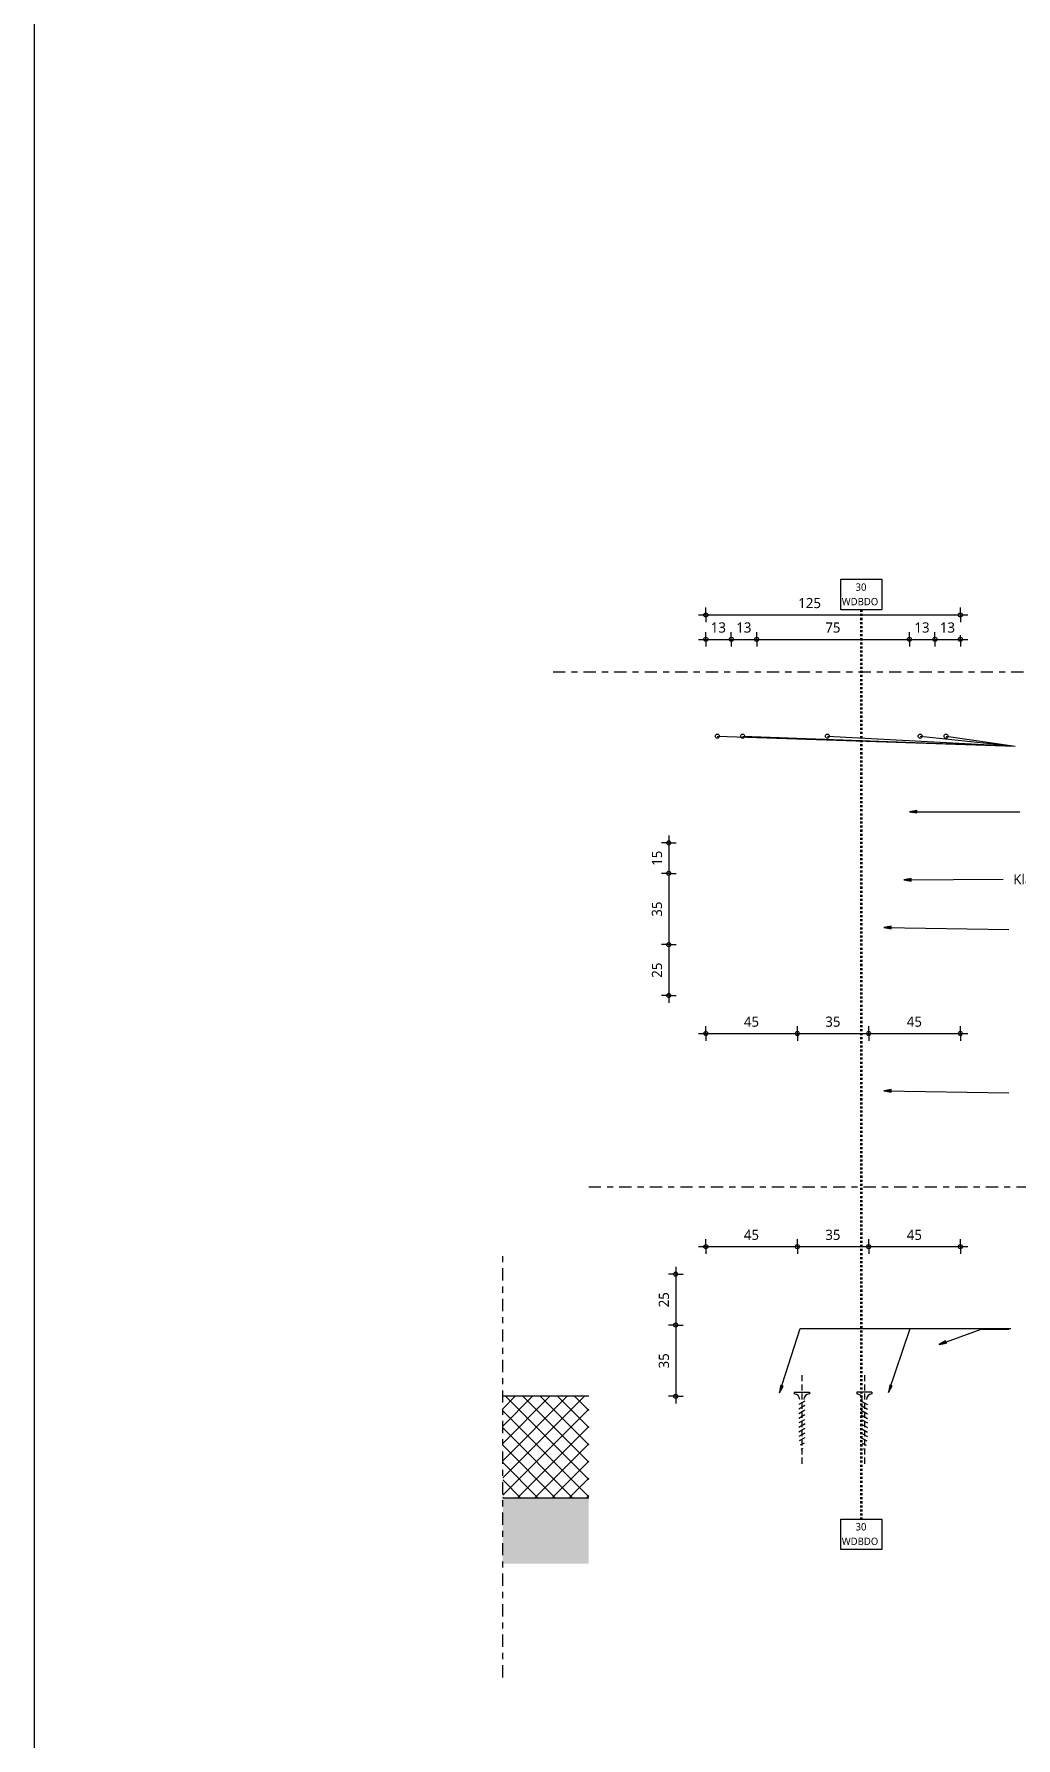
# Model space of a CAD drawing. Header units: millimetres. Extents: x 32900 to 38291, y -18988 to 4133.
# Drawn here: x 37280 to 37762, y -6173 to -5336 of the extents above; entities that cross this region are included whole.
import ezdxf

# ---------------------------------------------------------------- set-up
doc = ezdxf.new("R2010")
doc.units = ezdxf.units.MM
for name, pattern in [('MV_30_min', [2, 1, -1]), ('MV_center', [15, 6, -3, 3, -3]), ('MV_hidden_2', [4.5, 3, -1.5])]:
    doc.linetypes.add(name, pattern=pattern)
for name, color, linetype, lineweight in [('A-ANNO-DIMS', 211, 'Continuous', 13), ('A-ANNO-DIMS-2', 211, 'Continuous', 13), ('A-ANNO-NOTE', 131, 'Continuous', 18), ('A-DETL', 90, 'Continuous', 13), ('A-DETL-GENF', 92, 'Continuous', 18), ('A-DETL-IDEN', 3, 'Continuous', 18), ('A-DETL-THIN', 151, 'Continuous', 18), ('G-ANNO-TEXT', 231, 'Continuous', 13)]:
    doc.layers.add(name, color=color, linetype=linetype, lineweight=lineweight)
doc.styles.add('Segoe UI', font='segoeui.ttf', dxfattribs={"height": 5})
doc.styles.add('Segoe UI_2', font='segoeui.ttf', dxfattribs={"height": 3.6})
doc.dimstyles.new('2_5_mm_1', dxfattribs={"dimscale": 304.8, "dimtxt": 5.23682, "dimasz": 0.006562, "dimexe": 0.011811, "dimexo": 0.0625, "dimgap": 0.005906, "dimtad": 1, "dimdec": 0, "dimzin": 0, "dimdsep": 46, "dimtxsty": 'Segoe UI', "dimblk1": 'DOTBLANK', "dimblk2": 'DOTBLANK', "dimsah": 1, "dimcen": 0.09, "dimdle": 0.011811, "dimazin": 0, "dimtfac": 1, "dimtdec": 4, "dimtix": 1, "dimtmove": 2, "dimatfit": 3, "dimfxl": 0.011811, "dimfxlon": 1, "dimtvp": 1, "dimtfill": 1, "dimtolj": 1, "dimtzin": 0, "dimarcsym": 2})
doc.dimstyles.new('2_5_mm_3', dxfattribs={"dimscale": 304.8, "dimtxt": 5.23682, "dimasz": 0.006562, "dimexe": 0.011811, "dimexo": 0.0625, "dimgap": 0.005906, "dimtad": 1, "dimdec": 0, "dimzin": 0, "dimdsep": 46, "dimtxsty": 'Segoe UI', "dimblk1": 'DOTBLANK', "dimblk2": 'DOTBLANK', "dimsah": 1, "dimcen": 0.09, "dimdle": 0.011811, "dimazin": 0, "dimtfac": 1, "dimtdec": 4, "dimtix": 1, "dimtmove": 0, "dimatfit": 3, "dimfxl": 0.011811, "dimfxlon": 1, "dimtvp": 1, "dimtfill": 1, "dimtolj": 1, "dimtzin": 0, "dimarcsym": 2})

# ---------------------------------------------------------------- blocks, each defined once
blk = doc.blocks.new('NLRS_00_DI_maskeer - Type 1-4234924-Details ziekenhuis Utiliteitsgebouw')
at = {"layer": 'A-DETL-GENF', "linetype": 'MV_center'}
blk.add_line((110, 0), (-100, 0), dxfattribs=at)
blk = doc.blocks.new('NLRS_00_DI_maskeer - Type 1-4234902-Details ziekenhuis Utiliteitsgebouw')
at = {"layer": 'A-DETL-GENF', "linetype": 'MV_center'}
blk.add_line((-100, 0), (140, 0), dxfattribs=at)
blk = doc.blocks.new('NLRS_00_DI_maskeer - Type 1-4234891-Details ziekenhuis Utiliteitsgebouw')
at = {"layer": 'A-DETL-GENF', "linetype": 'MV_center'}
blk.add_line((-100, 0), (175, 0), dxfattribs=at)
blk = doc.blocks.new('DIMBLOCK744-Details ziekenhuis Utiliteitsgebouw')
at = {"layer": 'A-ANNO-DIMS-2'}
for p, q in [((37605.79, -5633.29), (37621.89, -5633.29)), ((37609.39, -5633.29), (37609.39, -5629.69)), ((37609.39, -5633.29), (37609.39, -5636.89)), ((37621.89, -5633.29), (37621.89, -5629.69)), ((37621.89, -5633.29), (37621.89, -5636.89))]:
    blk.add_line(p, q, dxfattribs=at)
for centre in [(37609.39, -5633.29), (37621.89, -5633.29)]:
    blk.add_circle(centre, 1, dxfattribs=at)
at = {"layer": 'A-ANNO-DIMS-2', "color": 0, "insert": (37611.83, -5624.96), "char_height": 5, "width": 9.1406, "attachment_point": 1, "line_spacing_factor": 1.142579, "style": 'Segoe UI', "bg_fill": 3, "box_fill_scale": 1.25, "bg_fill_color": 9, "bg_fill_true_color": 13158600, "bg_fill_transparency": 0}
blk.add_mtext('13', dxfattribs=at)
blk = doc.blocks.new('_DotBlank')
at = {"color": 0, "linetype": 'ByBlock', "lineweight": -2}
blk.add_line((-0.5, 0), (-1, 0), dxfattribs=at)
blk.add_circle((0, 0), 0.5, dxfattribs=at)
blk = doc.blocks.new('DIMBLOCK745-Details ziekenhuis Utiliteitsgebouw')
at = {"layer": 'A-ANNO-DIMS-2'}
for p, q in [((37621.89, -5633.29), (37621.89, -5629.69)), ((37621.89, -5633.29), (37634.39, -5633.29)), ((37621.89, -5633.29), (37621.89, -5636.89)), ((37634.39, -5633.29), (37634.39, -5629.69)), ((37634.39, -5633.29), (37634.39, -5636.89))]:
    blk.add_line(p, q, dxfattribs=at)
for centre in [(37621.89, -5633.29), (37634.39, -5633.29)]:
    blk.add_circle(centre, 1, dxfattribs=at)
at = {"layer": 'A-ANNO-DIMS-2', "color": 0, "insert": (37624.33, -5624.96), "char_height": 5, "width": 9.1406, "attachment_point": 1, "line_spacing_factor": 1.142579, "style": 'Segoe UI', "bg_fill": 3, "box_fill_scale": 1.25, "bg_fill_color": 9, "bg_fill_true_color": 13158600, "bg_fill_transparency": 0}
blk.add_mtext('13', dxfattribs=at)
blk = doc.blocks.new('DIMBLOCK746-Details ziekenhuis Utiliteitsgebouw')
at = {"layer": 'A-ANNO-DIMS-2'}
for p, q in [((37634.39, -5633.29), (37634.39, -5629.69)), ((37634.39, -5633.29), (37709.39, -5633.29)), ((37634.39, -5633.29), (37634.39, -5636.89)), ((37709.39, -5633.29), (37709.39, -5629.69)), ((37709.39, -5633.29), (37709.39, -5636.89))]:
    blk.add_line(p, q, dxfattribs=at)
for centre in [(37634.39, -5633.29), (37709.39, -5633.29)]:
    blk.add_circle(centre, 1, dxfattribs=at)
at = {"layer": 'A-ANNO-DIMS-2', "color": 0, "insert": (37668.08, -5624.96), "char_height": 5, "width": 9.1406, "attachment_point": 1, "line_spacing_factor": 1.142579, "style": 'Segoe UI', "bg_fill": 3, "box_fill_scale": 1.25, "bg_fill_color": 9, "bg_fill_true_color": 13158600, "bg_fill_transparency": 0}
blk.add_mtext('75', dxfattribs=at)
blk = doc.blocks.new('DIMBLOCK747-Details ziekenhuis Utiliteitsgebouw')
at = {"layer": 'A-ANNO-DIMS-2'}
for p, q in [((37709.39, -5633.29), (37709.39, -5629.69)), ((37709.39, -5633.29), (37721.89, -5633.29)), ((37709.39, -5633.29), (37709.39, -5636.89)), ((37721.89, -5633.29), (37721.89, -5629.69)), ((37721.89, -5633.29), (37721.89, -5636.89))]:
    blk.add_line(p, q, dxfattribs=at)
for centre in [(37709.39, -5633.29), (37721.89, -5633.29)]:
    blk.add_circle(centre, 1, dxfattribs=at)
at = {"layer": 'A-ANNO-DIMS-2', "color": 0, "insert": (37711.83, -5624.96), "char_height": 5, "width": 9.1406, "attachment_point": 1, "line_spacing_factor": 1.142579, "style": 'Segoe UI', "bg_fill": 3, "box_fill_scale": 1.25, "bg_fill_color": 9, "bg_fill_true_color": 13158600, "bg_fill_transparency": 0}
blk.add_mtext('13', dxfattribs=at)
blk = doc.blocks.new('DIMBLOCK748-Details ziekenhuis Utiliteitsgebouw')
at = {"layer": 'A-ANNO-DIMS-2'}
for p, q in [((37721.89, -5633.29), (37721.89, -5629.69)), ((37721.89, -5633.29), (37737.99, -5633.29)), ((37721.89, -5633.29), (37721.89, -5636.89)), ((37734.39, -5633.29), (37734.39, -5629.69)), ((37734.39, -5633.29), (37734.39, -5636.89))]:
    blk.add_line(p, q, dxfattribs=at)
for centre in [(37721.89, -5633.29), (37734.39, -5633.29)]:
    blk.add_circle(centre, 1, dxfattribs=at)
at = {"layer": 'A-ANNO-DIMS-2', "color": 0, "insert": (37724.33, -5624.96), "char_height": 5, "width": 9.1406, "attachment_point": 1, "line_spacing_factor": 1.142579, "style": 'Segoe UI', "bg_fill": 3, "box_fill_scale": 1.25, "bg_fill_color": 9, "bg_fill_true_color": 13158600, "bg_fill_transparency": 0}
blk.add_mtext('13', dxfattribs=at)
blk = doc.blocks.new('DIMBLOCK749-Details ziekenhuis Utiliteitsgebouw')
at = {"layer": 'A-ANNO-DIMS-2'}
for p, q in [((37605.79, -5621.29), (37737.99, -5621.29)), ((37609.39, -5621.29), (37609.39, -5617.69)), ((37609.39, -5621.29), (37609.39, -5624.89)), ((37734.39, -5621.29), (37734.39, -5617.69)), ((37734.39, -5621.29), (37734.39, -5624.89))]:
    blk.add_line(p, q, dxfattribs=at)
for centre in [(37609.39, -5621.29), (37734.39, -5621.29)]:
    blk.add_circle(centre, 1, dxfattribs=at)
at = {"layer": 'A-ANNO-DIMS-2', "color": 0, "insert": (37654.78, -5612.96), "char_height": 5, "width": 13.7109, "attachment_point": 1, "line_spacing_factor": 1.142579, "style": 'Segoe UI', "bg_fill": 3, "box_fill_scale": 1.25, "bg_fill_color": 9, "bg_fill_true_color": 13158600, "bg_fill_transparency": 0}
blk.add_mtext('125', dxfattribs=at)
blk = doc.blocks.new('DIMBLOCK756-Details ziekenhuis Utiliteitsgebouw')
at = {"layer": 'A-ANNO-DIMS-2'}
for p, q in [((37605.79, -5931.67), (37654.38, -5931.67)), ((37609.39, -5931.67), (37609.39, -5928.07)), ((37609.39, -5931.67), (37609.39, -5935.27)), ((37654.38, -5931.67), (37654.38, -5928.07)), ((37654.38, -5931.67), (37654.38, -5935.27))]:
    blk.add_line(p, q, dxfattribs=at)
for centre in [(37609.39, -5931.67), (37654.38, -5931.67)]:
    blk.add_circle(centre, 1, dxfattribs=at)
at = {"layer": 'A-ANNO-DIMS-2', "color": 0, "insert": (37628.08, -5923.35), "char_height": 5, "width": 9.1406, "attachment_point": 1, "line_spacing_factor": 1.142579, "style": 'Segoe UI', "bg_fill": 3, "box_fill_scale": 1.25, "bg_fill_color": 9, "bg_fill_true_color": 13158600, "bg_fill_transparency": 0}
blk.add_mtext('45', dxfattribs=at)
blk = doc.blocks.new('DIMBLOCK757-Details ziekenhuis Utiliteitsgebouw')
at = {"layer": 'A-ANNO-DIMS-2'}
for p, q in [((37654.38, -5931.67), (37654.38, -5928.07)), ((37654.38, -5931.67), (37689.39, -5931.67)), ((37654.38, -5931.67), (37654.38, -5935.27)), ((37689.39, -5931.67), (37689.39, -5928.07)), ((37689.39, -5931.67), (37689.39, -5935.27))]:
    blk.add_line(p, q, dxfattribs=at)
for centre in [(37654.38, -5931.67), (37689.39, -5931.67)]:
    blk.add_circle(centre, 1, dxfattribs=at)
at = {"layer": 'A-ANNO-DIMS-2', "color": 0, "insert": (37668.08, -5923.35), "char_height": 5, "width": 9.1406, "attachment_point": 1, "line_spacing_factor": 1.142579, "style": 'Segoe UI', "bg_fill": 3, "box_fill_scale": 1.25, "bg_fill_color": 9, "bg_fill_true_color": 13158600, "bg_fill_transparency": 0}
blk.add_mtext('35', dxfattribs=at)
blk = doc.blocks.new('DIMBLOCK758-Details ziekenhuis Utiliteitsgebouw')
at = {"layer": 'A-ANNO-DIMS-2'}
for p, q in [((37689.39, -5931.67), (37689.39, -5928.07)), ((37689.39, -5931.67), (37737.99, -5931.67)), ((37689.39, -5931.67), (37689.39, -5935.27)), ((37734.39, -5931.67), (37734.39, -5928.07)), ((37734.39, -5931.67), (37734.39, -5935.27))]:
    blk.add_line(p, q, dxfattribs=at)
for centre in [(37689.39, -5931.67), (37734.39, -5931.67)]:
    blk.add_circle(centre, 1, dxfattribs=at)
at = {"layer": 'A-ANNO-DIMS-2', "color": 0, "insert": (37708.08, -5923.35), "char_height": 5, "width": 9.1406, "attachment_point": 1, "line_spacing_factor": 1.142579, "style": 'Segoe UI', "bg_fill": 3, "box_fill_scale": 1.25, "bg_fill_color": 9, "bg_fill_true_color": 13158600, "bg_fill_transparency": 0}
blk.add_mtext('45', dxfattribs=at)
blk = doc.blocks.new('DIMBLOCK759-Details ziekenhuis Utiliteitsgebouw')
at = {"layer": 'A-ANNO-DIMS-2'}
for p, q in [((37594.59, -5941.58), (37594.59, -5970.18)), ((37594.59, -5945.18), (37590.99, -5945.18)), ((37594.59, -5945.18), (37598.19, -5945.18)), ((37594.59, -5970.18), (37590.99, -5970.18)), ((37594.59, -5970.18), (37598.19, -5970.18))]:
    blk.add_line(p, q, dxfattribs=at)
for centre in [(37594.59, -5945.18), (37594.59, -5970.18)]:
    blk.add_circle(centre, 1, dxfattribs=at)
at = {"layer": 'A-ANNO-DIMS-2', "color": 0, "insert": (37586.27, -5961.49), "char_height": 5, "width": 9.1406, "attachment_point": 1, "rotation": 90, "line_spacing_factor": 1.142579, "style": 'Segoe UI', "bg_fill": 3, "box_fill_scale": 1.25, "bg_fill_color": 9, "bg_fill_true_color": 13158600, "bg_fill_transparency": 0}
blk.add_mtext('25', dxfattribs=at)
blk = doc.blocks.new('DIMBLOCK760-Details ziekenhuis Utiliteitsgebouw')
at = {"layer": 'A-ANNO-DIMS-2'}
for p, q in [((37594.59, -5970.18), (37590.99, -5970.18)), ((37594.59, -5970.18), (37594.59, -6008.78)), ((37594.59, -5970.18), (37598.19, -5970.18)), ((37594.59, -6005.18), (37590.99, -6005.18)), ((37594.59, -6005.18), (37598.19, -6005.18))]:
    blk.add_line(p, q, dxfattribs=at)
for centre in [(37594.59, -5970.18), (37594.59, -6005.18)]:
    blk.add_circle(centre, 1, dxfattribs=at)
at = {"layer": 'A-ANNO-DIMS-2', "color": 0, "insert": (37586.27, -5991.49), "char_height": 5, "width": 9.1406, "attachment_point": 1, "rotation": 90, "line_spacing_factor": 1.142579, "style": 'Segoe UI', "bg_fill": 3, "box_fill_scale": 1.25, "bg_fill_color": 9, "bg_fill_true_color": 13158600, "bg_fill_transparency": 0}
blk.add_mtext('35', dxfattribs=at)
blk = doc.blocks.new('DIMBLOCK761-Details ziekenhuis Utiliteitsgebouw')
at = {"layer": 'A-ANNO-DIMS-2'}
for p, q in [((37591.2, -5733.26), (37587.6, -5733.26)), ((37591.2, -5729.66), (37591.2, -5748.26)), ((37591.2, -5733.26), (37594.8, -5733.26)), ((37591.2, -5748.26), (37587.6, -5748.26)), ((37591.2, -5748.26), (37594.8, -5748.26))]:
    blk.add_line(p, q, dxfattribs=at)
for centre in [(37591.2, -5733.26), (37591.2, -5748.26)]:
    blk.add_circle(centre, 1, dxfattribs=at)
at = {"layer": 'A-ANNO-DIMS-2', "color": 0, "insert": (37582.88, -5744.57), "char_height": 5, "width": 9.1406, "attachment_point": 1, "rotation": 90, "line_spacing_factor": 1.142579, "style": 'Segoe UI', "bg_fill": 3, "box_fill_scale": 1.25, "bg_fill_color": 9, "bg_fill_true_color": 13158600, "bg_fill_transparency": 0}
blk.add_mtext('15', dxfattribs=at)
blk = doc.blocks.new('DIMBLOCK762-Details ziekenhuis Utiliteitsgebouw')
at = {"layer": 'A-ANNO-DIMS-2'}
for p, q in [((37591.2, -5748.26), (37587.6, -5748.26)), ((37591.2, -5748.26), (37591.2, -5783.26)), ((37591.2, -5748.26), (37594.8, -5748.26)), ((37591.2, -5783.26), (37587.6, -5783.26)), ((37591.2, -5783.26), (37594.8, -5783.26))]:
    blk.add_line(p, q, dxfattribs=at)
for centre in [(37591.2, -5748.26), (37591.2, -5783.26)]:
    blk.add_circle(centre, 1, dxfattribs=at)
at = {"layer": 'A-ANNO-DIMS-2', "color": 0, "insert": (37582.88, -5769.57), "char_height": 5, "width": 9.1406, "attachment_point": 1, "rotation": 90, "line_spacing_factor": 1.142579, "style": 'Segoe UI', "bg_fill": 3, "box_fill_scale": 1.25, "bg_fill_color": 9, "bg_fill_true_color": 13158600, "bg_fill_transparency": 0}
blk.add_mtext('35', dxfattribs=at)
blk = doc.blocks.new('DIMBLOCK763-Details ziekenhuis Utiliteitsgebouw')
at = {"layer": 'A-ANNO-DIMS-2'}
for p, q in [((37591.2, -5783.26), (37587.6, -5783.26)), ((37591.2, -5783.26), (37591.2, -5811.86)), ((37591.2, -5783.26), (37594.8, -5783.26)), ((37591.2, -5808.26), (37587.6, -5808.26)), ((37591.2, -5808.26), (37594.8, -5808.26))]:
    blk.add_line(p, q, dxfattribs=at)
for centre in [(37591.2, -5783.26), (37591.2, -5808.26)]:
    blk.add_circle(centre, 1, dxfattribs=at)
at = {"layer": 'A-ANNO-DIMS-2', "color": 0, "insert": (37582.88, -5799.57), "char_height": 5, "width": 9.1406, "attachment_point": 1, "rotation": 90, "line_spacing_factor": 1.142579, "style": 'Segoe UI', "bg_fill": 3, "box_fill_scale": 1.25, "bg_fill_color": 9, "bg_fill_true_color": 13158600, "bg_fill_transparency": 0}
blk.add_mtext('25', dxfattribs=at)
blk = doc.blocks.new('DIMBLOCK764-Details ziekenhuis Utiliteitsgebouw')
at = {"layer": 'A-ANNO-DIMS-2'}
for p, q in [((37609.39, -5826.95), (37609.39, -5823.35)), ((37654.38, -5826.95), (37654.38, -5823.35)), ((37605.79, -5826.95), (37654.38, -5826.95)), ((37609.39, -5826.95), (37609.39, -5830.55)), ((37654.38, -5826.95), (37654.38, -5830.55))]:
    blk.add_line(p, q, dxfattribs=at)
for centre in [(37609.39, -5826.95), (37654.38, -5826.95)]:
    blk.add_circle(centre, 1, dxfattribs=at)
at = {"layer": 'A-ANNO-DIMS-2', "color": 0, "insert": (37628.08, -5818.63), "char_height": 5, "width": 9.1406, "attachment_point": 1, "line_spacing_factor": 1.142579, "style": 'Segoe UI', "bg_fill": 3, "box_fill_scale": 1.25, "bg_fill_color": 9, "bg_fill_true_color": 13158600, "bg_fill_transparency": 0}
blk.add_mtext('45', dxfattribs=at)
blk = doc.blocks.new('DIMBLOCK765-Details ziekenhuis Utiliteitsgebouw')
at = {"layer": 'A-ANNO-DIMS-2'}
for p, q in [((37654.38, -5826.95), (37654.38, -5823.35)), ((37689.39, -5826.95), (37689.39, -5823.35)), ((37654.38, -5826.95), (37689.39, -5826.95)), ((37654.38, -5826.95), (37654.38, -5830.55)), ((37689.39, -5826.95), (37689.39, -5830.55))]:
    blk.add_line(p, q, dxfattribs=at)
for centre in [(37654.38, -5826.95), (37689.39, -5826.95)]:
    blk.add_circle(centre, 1, dxfattribs=at)
at = {"layer": 'A-ANNO-DIMS-2', "color": 0, "insert": (37668.08, -5818.63), "char_height": 5, "width": 9.1406, "attachment_point": 1, "line_spacing_factor": 1.142579, "style": 'Segoe UI', "bg_fill": 3, "box_fill_scale": 1.25, "bg_fill_color": 9, "bg_fill_true_color": 13158600, "bg_fill_transparency": 0}
blk.add_mtext('35', dxfattribs=at)
blk = doc.blocks.new('DIMBLOCK766-Details ziekenhuis Utiliteitsgebouw')
at = {"layer": 'A-ANNO-DIMS-2'}
for p, q in [((37689.39, -5826.95), (37689.39, -5823.35)), ((37734.39, -5826.95), (37734.39, -5823.35)), ((37689.39, -5826.95), (37737.99, -5826.95)), ((37689.39, -5826.95), (37689.39, -5830.55)), ((37734.39, -5826.95), (37734.39, -5830.55))]:
    blk.add_line(p, q, dxfattribs=at)
for centre in [(37689.39, -5826.95), (37734.39, -5826.95)]:
    blk.add_circle(centre, 1, dxfattribs=at)
at = {"layer": 'A-ANNO-DIMS-2', "color": 0, "insert": (37708.08, -5818.63), "char_height": 5, "width": 9.1406, "attachment_point": 1, "line_spacing_factor": 1.142579, "style": 'Segoe UI', "bg_fill": 3, "box_fill_scale": 1.25, "bg_fill_color": 9, "bg_fill_true_color": 13158600, "bg_fill_transparency": 0}
blk.add_mtext('45', dxfattribs=at)
blk = doc.blocks.new('02_GA_brandscheiding - 30 min-3717880-Details ziekenhuis Utiliteitsgebouw')
at = {"layer": 'A-ANNO-NOTE'}
for p, q in [((-5, 3.75), (5, 3.75)), ((-5, -3.75), (-5, 3.75)), ((5, 3.75), (5, -3.75)), ((5, -3.75), (-5, -3.75))]:
    blk.add_line(p, q, dxfattribs=at)

msp = doc.modelspace()

# ---------------------------------------------------------------- hatches: boundary and pattern name
at = {"layer": 'A-DETL-GENF', "lineweight": 13}
h = msp.add_hatch(dxfattribs=at)
h.set_pattern_fill('FP_10', color=254, style=0, pattern_type=2)
h.set_pattern_definition([(45, (0, 0), (-4.2426407, 4.2426407), []), (135, (0, 0), (-4.2426407, -4.2426407), [])])
h.paths.add_polyline_path([(38191.89, -6055.18), (38262.44, -6055.18), (38262.44, -6005.18), (38191.89, -6005.18)])
h.paths.add_polyline_path([(37551.89, -6055.18), (37551.89, -6005.18), (37509.64, -6005.18), (37509.64, -6055.18)])
h.paths.add_polyline_path([(37791.89, -6055.18), (37951.89, -6055.18), (37951.89, -6005.18), (37791.89, -6005.18), (37791.89, -6028.11)])
at = {"layer": 'A-DETL-GENF'}
h = msp.add_hatch(color=9, dxfattribs=at)
h.paths.add_polyline_path([(38262.44, -6087.47), (38262.44, -6055.18), (38191.89, -6055.18), (38191.89, -6087.47)])
h.paths.add_polyline_path([(37791.89, -6087.47), (37951.89, -6087.47), (37951.89, -6055.18), (37791.89, -6055.18)])
h.paths.add_polyline_path([(37551.89, -6087.47), (37551.89, -6055.18), (37509.64, -6055.18), (37509.64, -6087.47)])
at = {"layer": 'A-DETL-IDEN'}
msp.add_hatch(color=256, dxfattribs=at).paths.add_polyline_path([(37709.39, -5717.96), (37712.99, -5718.6), (37712.99, -5717.33)])
at = {"layer": 'G-ANNO-TEXT'}
for points in [[(37706.68, -5751.45), (37710.29, -5752.06), (37710.28, -5750.8)], [(37696.86, -5774.79), (37700.45, -5775.49), (37700.47, -5774.22)], [(37696.86, -5855.04), (37700.45, -5855.73), (37700.47, -5854.46)], [(37723.95, -5979.78), (37727.55, -5979.14), (37727.11, -5977.95)], [(37645.65, -6003.46), (37647.35, -6000.23), (37646.14, -5999.84)], [(37699.17, -6003.27), (37700.92, -6000.06), (37699.72, -5999.65)]]:
    msp.add_hatch(color=7, dxfattribs=at).paths.add_polyline_path(points)

# ---------------------------------------------------------------- linework, layer by layer
at = {"layer": 'A-ANNO-NOTE'}
for p in [(37615.02, -5680.88), (37627.5, -5680.88), (37669.09, -5680.88), (37714.65, -5680.88), (37727.37, -5680.88)]:
    msp.add_line(p, (37761.34, -5685.72), dxfattribs=at)
for centre in [(37615.02, -5680.88), (37627.5, -5680.88), (37669.09, -5680.88), (37714.65, -5680.88), (37727.37, -5680.88)]:
    msp.add_circle(centre, 1, dxfattribs=at)
at = {"layer": 'A-DETL', "lineweight": 18}
msp.add_line((37279.51, 3651.86), (37279.51, -18988.14), dxfattribs=at)
at = {"layer": 'A-DETL', "linetype": 'MV_30_min', "lineweight": 35}
msp.add_line((37685.75, -5618.79), (37685.75, -6065.48), dxfattribs=at)
at = {"layer": 'A-DETL', "linetype": 'MV_hidden_2'}
for p, q in [((37656.53, -5994.83), (37656.53, -6039.83)), ((37687.25, -5994.83), (37687.25, -6039.83))]:
    msp.add_line(p, q, dxfattribs=at)
at = {"layer": 'A-DETL'}
for p, q in [((37551.89, -6005.18), (37509.64, -6005.18)), ((37652.78, -6003.18), (37660.28, -6003.18)), ((37652.78, -6003.18), (37652.78, -6004.03)), ((37658.03, -6007.53), (37655.03, -6009.27)), ((37658.03, -6009.78), (37655.03, -6011.52)), ((37660.28, -6003.18), (37660.28, -6004.03)), ((37691, -6003.18), (37683.5, -6003.18)), ((37683.5, -6003.18), (37683.5, -6004.03)), ((37685.75, -6007.53), (37688.75, -6009.27)), ((37685.75, -6009.78), (37688.75, -6011.52)), ((37691, -6003.18), (37691, -6004.03)), ((37658.03, -6012.03), (37655.03, -6013.77)), ((37658.03, -6014.28), (37655.03, -6016.02)), ((37657.77, -6016.68), (37655.03, -6018.27)), ((37658.2, -6018.68), (37655.03, -6020.52)), ((37685.58, -6018.68), (37688.75, -6020.52)), ((37685.75, -6012.03), (37688.75, -6013.77)), ((37685.75, -6014.28), (37688.75, -6016.02)), ((37686.01, -6016.68), (37688.75, -6018.27)), ((37658.03, -6021.03), (37655.03, -6022.77)), ((37658.03, -6023.28), (37655.03, -6025.02)), ((37658.03, -6025.53), (37655.24, -6027.14)), ((37685.75, -6021.03), (37688.75, -6022.77)), ((37685.75, -6023.28), (37688.75, -6025.02)), ((37685.75, -6025.53), (37688.54, -6027.14)), ((37657.61, -6028.14), (37655.69, -6029.25)), ((37657.04, -6030.87), (37656.13, -6031.39)), ((37686.17, -6028.14), (37688.1, -6029.25)), ((37686.75, -6030.87), (37687.65, -6031.39))]:
    msp.add_line(p, q, dxfattribs=at)
for centre, start, end in [((37652.78, -6006.78), 0, 90), ((37660.28, -6006.78), 90, 180), ((37683.5, -6006.78), 0, 90), ((37691, -6006.78), 90, 180)]:
    msp.add_arc(centre, 2.75, start, end, dxfattribs=at)
at = {"layer": 'A-DETL-IDEN'}
for p, q in [((37712.99, -5717.33), (37709.39, -5717.96)), ((37712.99, -5718.6), (37712.99, -5717.33)), ((37709.39, -5717.96), (37712.99, -5718.6)), ((37709.39, -5717.96), (37763.57, -5717.96))]:
    msp.add_line(p, q, dxfattribs=at)
at = {"layer": 'A-DETL-THIN'}
msp.add_line((37551.89, -6055.18), (37509.64, -6055.18), dxfattribs=at)
at = {"layer": 'G-ANNO-TEXT', "color": 250}
for p, q in [((37710.28, -5750.8), (37706.68, -5751.45)), ((37710.29, -5752.06), (37710.28, -5750.8)), ((37706.68, -5751.45), (37755.37, -5751.19)), ((37706.68, -5751.45), (37710.29, -5752.06)), ((37700.47, -5774.22), (37696.86, -5774.79)), ((37696.86, -5774.79), (37700.45, -5775.49)), ((37696.86, -5774.79), (37758.18, -5775.85)), ((37700.45, -5775.49), (37700.47, -5774.22)), ((37700.47, -5854.46), (37696.86, -5855.04)), ((37696.86, -5855.04), (37700.45, -5855.73)), ((37696.86, -5855.04), (37758.18, -5856.09)), ((37700.45, -5855.73), (37700.47, -5854.46)), ((37645.65, -6003.46), (37655.73, -5971.91)), ((37655.73, -5971.91), (37759.21, -5971.91)), ((37699.17, -6003.27), (37709.73, -5971.91)), ((37709.73, -5971.91), (37759.21, -5971.91)), ((37723.95, -5979.78), (37744.64, -5972.2)), ((37744.64, -5972.2), (37758.18, -5972.2)), ((37727.11, -5977.95), (37723.95, -5979.78)), ((37723.95, -5979.78), (37727.55, -5979.14)), ((37727.55, -5979.14), (37727.11, -5977.95)), ((37646.14, -5999.84), (37645.65, -6003.46)), ((37645.65, -6003.46), (37647.35, -6000.23)), ((37647.35, -6000.23), (37646.14, -5999.84)), ((37699.72, -5999.65), (37699.17, -6003.27)), ((37699.17, -6003.27), (37700.92, -6000.06)), ((37700.92, -6000.06), (37699.72, -5999.65))]:
    msp.add_line(p, q, dxfattribs=at)

# ---------------------------------------------------------------- block references
at = {"layer": 'A-ANNO-NOTE', "xscale": 2, "yscale": 2, "zscale": 2}
msp.add_blockref('02_GA_brandscheiding - 30 min-3717880-Details ziekenhuis Utiliteitsgebouw', (37685.75, -6072.98), dxfattribs=at)
at = {"layer": 'A-DETL-GENF', "linetype": 'MV_center'}
for name, p in [('NLRS_00_DI_maskeer - Type 1-4234891-Details ziekenhuis Utiliteitsgebouw', (37634.39, -5649.23)), ('NLRS_00_DI_maskeer - Type 1-4234902-Details ziekenhuis Utiliteitsgebouw', (37651.89, -5902.3))]:
    msp.add_blockref(name, p, dxfattribs=at)
at = {"layer": 'A-DETL-GENF', "linetype": 'MV_center', "rotation": 270}
msp.add_blockref('NLRS_00_DI_maskeer - Type 1-4234924-Details ziekenhuis Utiliteitsgebouw', (37509.64, -6033.3), dxfattribs=at)

# ---------------------------------------------------------------- texts
at = {"layer": 'A-ANNO-NOTE', "lineweight": 13, "char_height": 3.6, "attachment_point": 1, "style": 'Segoe UI_2'}
for s, insert, width in [('30', (37682.91, -6067.51), 7.0549), ('WDBDO', (37676.16, -6074.65), 23.4093)]:
    msp.add_mtext(s, dxfattribs=dict(at, insert=insert, width=width))
at = {"layer": 'G-ANNO-TEXT', "color": 7, "insert": (37760.37, -5748.69), "char_height": 5, "width": 21.1645, "attachment_point": 1, "style": 'Segoe UI'}
msp.add_mtext('Klang', dxfattribs=at)

# ---------------------------------------------------------------- dimensions: what is measured, and where the dimension line sits
at = {"layer": 'A-ANNO-DIMS'}
for base, p1, p2, override, picture, middle in [((37621.89151683, -5633.28540292), (37609.39151683, -5629.68540292), (37621.89151683, -5629.68540292), {"dimpost": '<>', "dimfxl": 12.5}, 'DIMBLOCK744-Details ziekenhuis Utiliteitsgebouw', (37615.64151683, -5628.88603053)), ((37654.38, -5826.95), (37609.39, -5823.35), (37654.38, -5823.35), {"dimpost": '<>', "dimfxl": 44.98717}, 'DIMBLOCK764-Details ziekenhuis Utiliteitsgebouw', (37631.89, -5822.61)), ((37654.38, -5931.67), (37609.39, -5935.27), (37654.38, -5935.27), {"dimpost": '<>', "dimfxl": 44.98717}, 'DIMBLOCK756-Details ziekenhuis Utiliteitsgebouw', (37631.89, -5927.33))]:
    dim = msp.add_linear_dim(base=base, p1=p1, p2=p2, dimstyle='2_5_mm_3', override=override, dxfattribs=at)
    dim.commit()
    dim.dimension.update_dxf_attribs({"geometry": picture, "text_midpoint": middle})
for base, p1, p2, override, picture, middle in [((37591.2, -5748.26), (37594.8, -5733.26), (37594.8, -5748.26), {"dimpost": '<>', "dimfxl": 15}, 'DIMBLOCK761-Details ziekenhuis Utiliteitsgebouw', (37586.8, -5740.76)), ((37594.59, -5970.18), (37598.19, -5945.18), (37598.19, -5970.18), {"dimpost": '<>', "dimfxl": 25.000688}, 'DIMBLOCK759-Details ziekenhuis Utiliteitsgebouw', (37590.21, -5957.68))]:
    dim = msp.add_linear_dim(base=base, p1=p1, p2=p2, angle=90, dimstyle='2_5_mm_3', override=override, dxfattribs=at)
    dim.commit()
    dim.dimension.update_dxf_attribs({"geometry": picture, "text_midpoint": middle})

# ---------------------------------------------------------------- next in the draw order: dimensions: what is measured, and where the dimension line sits
for base, p1, p2, override, picture, middle in [((37634.39151683, -5633.28540292), (37621.89151683, -5629.68540292), (37634.39151683, -5629.68540292), {"dimpost": '<>', "dimfxl": 12.5}, 'DIMBLOCK745-Details ziekenhuis Utiliteitsgebouw', (37628.14151683, -5628.88603053)), ((37689.39, -5826.95), (37654.38, -5823.35), (37689.39, -5823.35), {"dimpost": '<>', "dimfxl": 35.01302}, 'DIMBLOCK765-Details ziekenhuis Utiliteitsgebouw', (37671.89, -5822.57)), ((37689.39, -5931.67), (37654.38, -5935.27), (37689.39, -5935.27), {"dimpost": '<>', "dimfxl": 35.01302}, 'DIMBLOCK757-Details ziekenhuis Utiliteitsgebouw', (37671.89, -5927.29))]:
    dim = msp.add_linear_dim(base=base, p1=p1, p2=p2, dimstyle='2_5_mm_3', override=override, dxfattribs=at)
    dim.commit()
    dim.dimension.update_dxf_attribs({"geometry": picture, "text_midpoint": middle})
for base, p1, p2, picture, middle in [((37591.2, -5783.26), (37594.8, -5748.26), (37594.8, -5783.26), 'DIMBLOCK762-Details ziekenhuis Utiliteitsgebouw', (37586.81, -5765.76)), ((37594.59, -6005.18), (37598.19, -5970.18), (37598.19, -6005.18), 'DIMBLOCK760-Details ziekenhuis Utiliteitsgebouw', (37590.21, -5987.68))]:
    dim = msp.add_linear_dim(base=base, p1=p1, p2=p2, angle=90, dimstyle='2_5_mm_3', override={"dimpost": '<>', "dimfxl": 35}, dxfattribs=at)
    dim.commit()
    dim.dimension.update_dxf_attribs({"geometry": picture, "text_midpoint": middle})

# ---------------------------------------------------------------- next in the draw order: dimensions: what is measured, and where the dimension line sits
for base, p1, p2, override, picture, middle in [((37709.39, -5633.29), (37634.39, -5629.69), (37709.39, -5629.69), {"dimpost": '<>', "dimfxl": 75}, 'DIMBLOCK746-Details ziekenhuis Utiliteitsgebouw', (37671.89, -5628.94)), ((37734.39, -5826.95), (37689.39, -5823.35), (37734.39, -5823.35), {"dimpost": '<>', "dimfxl": 44.99981}, 'DIMBLOCK766-Details ziekenhuis Utiliteitsgebouw', (37711.89, -5822.61)), ((37734.39, -5931.67), (37689.39, -5935.27), (37734.39, -5935.27), {"dimpost": '<>', "dimfxl": 44.99981}, 'DIMBLOCK758-Details ziekenhuis Utiliteitsgebouw', (37711.89, -5927.33))]:
    dim = msp.add_linear_dim(base=base, p1=p1, p2=p2, dimstyle='2_5_mm_3', override=override, dxfattribs=at)
    dim.commit()
    dim.dimension.update_dxf_attribs({"geometry": picture, "text_midpoint": middle})
dim = msp.add_linear_dim(base=(37591.2, -5808.26), p1=(37594.8, -5783.26), p2=(37594.8, -5808.26), angle=90, dimstyle='2_5_mm_3', override={"dimpost": '<>', "dimfxl": 25}, dxfattribs=at)
dim.commit()
dim.dimension.update_dxf_attribs({"geometry": 'DIMBLOCK763-Details ziekenhuis Utiliteitsgebouw', "text_midpoint": (37586.81, -5795.76)})

# ---------------------------------------------------------------- next in the draw order: dimensions: what is measured, and where the dimension line sits
dim = msp.add_linear_dim(base=(37721.89151683, -5633.28540292), p1=(37709.39151683, -5629.68540292), p2=(37721.89151683, -5629.68540292), dimstyle='2_5_mm_3', override={"dimpost": '<>', "dimfxl": 12.5}, dxfattribs=at)
dim.commit()
dim.dimension.update_dxf_attribs({"geometry": 'DIMBLOCK747-Details ziekenhuis Utiliteitsgebouw', "text_midpoint": (37715.64151683, -5628.88603053)})

# ---------------------------------------------------------------- next in the draw order: dimensions: what is measured, and where the dimension line sits
dim = msp.add_linear_dim(base=(37734.39151683, -5633.28540292), p1=(37721.89151683, -5629.68540292), p2=(37734.39151683, -5629.68540292), dimstyle='2_5_mm_3', override={"dimpost": '<>', "dimfxl": 12.5}, dxfattribs=at)
dim.commit()
dim.dimension.update_dxf_attribs({"geometry": 'DIMBLOCK748-Details ziekenhuis Utiliteitsgebouw', "text_midpoint": (37728.14151683, -5628.88603053)})

# ---------------------------------------------------------------- next in the draw order: dimensions: what is measured, and where the dimension line sits
dim = msp.add_linear_dim(base=(37734.39, -5621.29), p1=(37609.39, -5617.69), p2=(37734.39, -5617.69), dimstyle='2_5_mm_1', override={"dimpost": '<>', "dimfxl": 125}, dxfattribs=at)
dim.commit()
dim.dimension.update_dxf_attribs({"geometry": 'DIMBLOCK749-Details ziekenhuis Utiliteitsgebouw', "text_midpoint": (37661.63, -5616.3), "dimtype": 160, "text_rotation": 360})

# ---------------------------------------------------------------- next in the draw order: block references
at = {"layer": 'A-ANNO-NOTE', "xscale": 2, "yscale": 2, "zscale": 2}
msp.add_blockref('02_GA_brandscheiding - 30 min-3717880-Details ziekenhuis Utiliteitsgebouw', (37685.75, -5611.29), dxfattribs=at)

# ---------------------------------------------------------------- next in the draw order: texts
at = {"layer": 'A-ANNO-NOTE', "lineweight": 13, "char_height": 3.6, "attachment_point": 1, "style": 'Segoe UI_2'}
for s, insert, width in [('30', (37682.91, -5605.82), 7.0549), ('WDBDO', (37676.16, -5612.96), 23.4093)]:
    msp.add_mtext(s, dxfattribs=dict(at, insert=insert, width=width))

doc.saveas('drawing.dxf')
